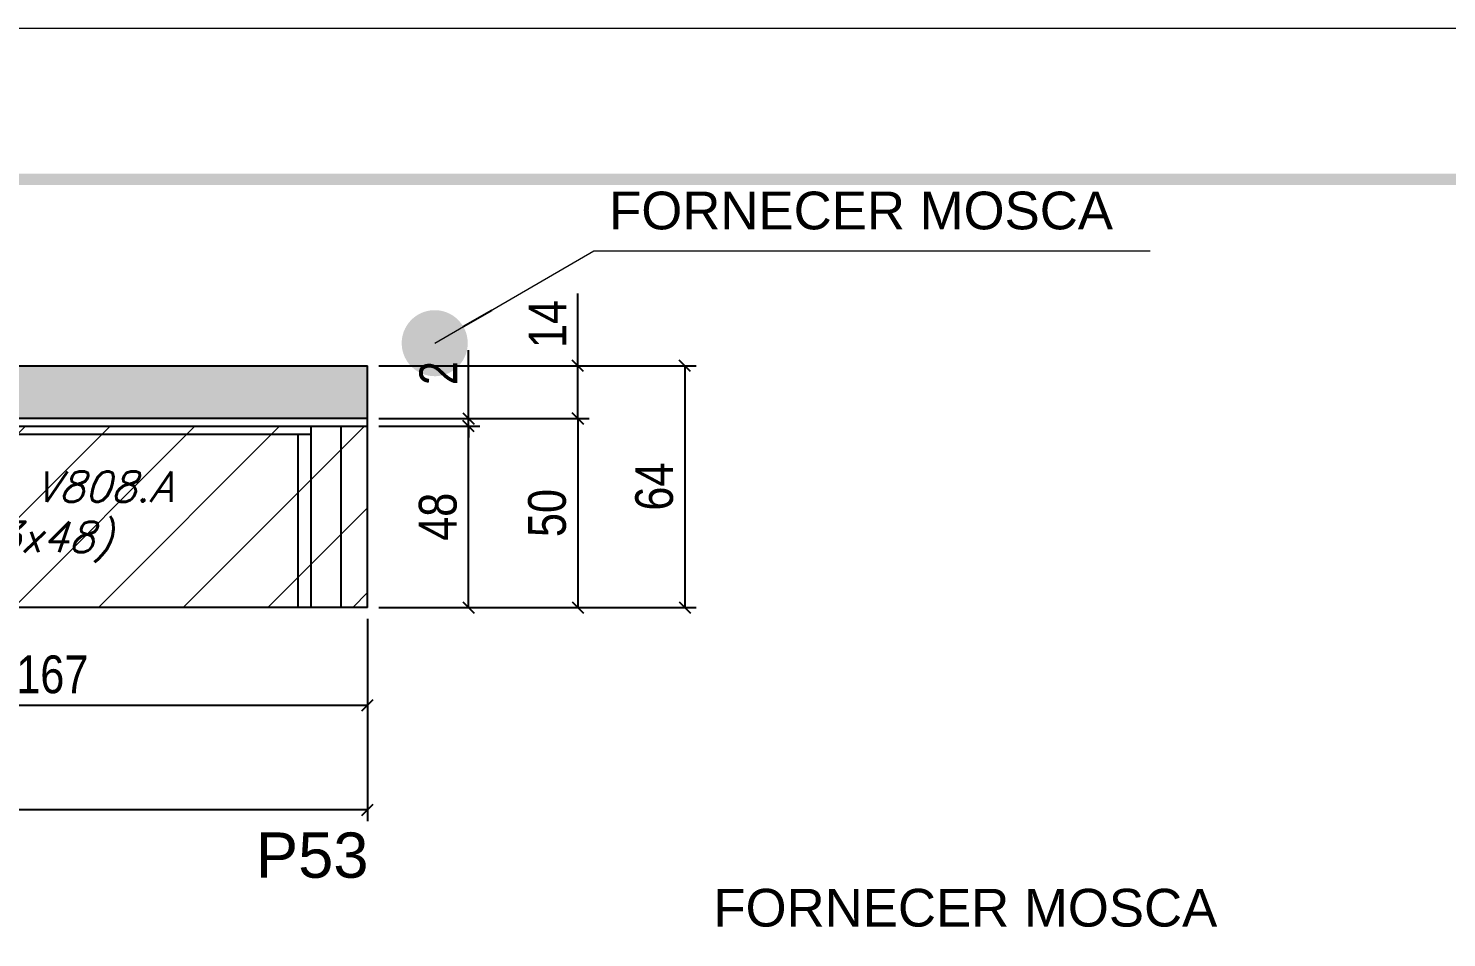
# Model space of a CAD drawing. Extents: x 3309 to 9563, y -2522 to 14608.
# Drawn here: x 8995.7 to 9371.4, y 12069.8 to 12310.7 of the extents above; entities that cross this region are included whole.
import ezdxf

# ---------------------------------------------------------------- set-up
doc = ezdxf.new("R2010")
doc.units = 0
doc.linetypes.add('DASHED', pattern=[0.75, 0.5, -0.25])
for name, color, linetype in [('5', 5, 'Continuous'), ('COTA', 241, 'Continuous'), ('Painéis', 200, 'Continuous'), ('SARR_2.2x7', 40, 'Continuous'), ('SARR_3.5x7', 81, 'Continuous'), ('texto', 7, 'Continuous')]:
    doc.layers.add(name, color=color, linetype=linetype)
for name, color, linetype, lineweight in [('CARIMBO', 255, 'Continuous', 9), ('Folhas', 255, 'Continuous', 9), ('Hachura', 251, 'Continuous', 9), ('SARRAFO DE PRESSAO', 251, 'DASHED', 9)]:
    doc.layers.add(name, color=color, linetype=linetype, lineweight=lineweight)
doc.styles.add('ARIAL', font='arial.ttf')
doc.styles.add('COTA TECNICA', font='techl___.ttf', dxfattribs={"height": 10})
doc.styles.add('Romans', font='romans.shx')
doc.styles.get("Standard").update_dxf_attribs({"font": 'arial.ttf'})
doc.dimstyles.new('3x', dxfattribs={"dimtxt": 10, "dimasz": 5, "dimexe": 7, "dimexo": 5, "dimgap": 4, "dimtad": 1, "dimdec": 4, "dimlfac": 0.333333, "dimdsep": 46, "dimtxsty": 'Standard', "dimblk": 'DOT', "dimcen": 0.09, "dimclrd": 1, "dimclre": 1, "dimclrt": 2, "dimadec": 0, "dimazin": 2, "dimtfac": 1, "dimtdec": 4, "dimtmove": 0, "dimatfit": 3, "dimldrblk": 'DOT', "dimfxl": 1, "dimtolj": 1, "dimtzin": 0, "dimlwd": 9, "dimlwe": 9, "dimarcsym": 0})
doc.dimstyles.new('PAINEL', dxfattribs={"dimtxt": 10, "dimasz": 3, "dimexe": 3, "dimexo": 3, "dimgap": 3, "dimtad": 1, "dimdec": 1, "dimzin": 12, "dimdsep": 46, "dimtxsty": 'COTA TECNICA', "dimblk1": 'OBLIQUE', "dimblk2": 'OBLIQUE', "dimsah": 1, "dimcen": 0.9, "dimclrd": 4, "dimclre": 4, "dimclrt": 240, "dimadec": 1, "dimazin": 3, "dimtfac": 1, "dimtdec": 1, "dimtmove": 0, "dimatfit": 3, "dimfxl": 1, "dimtolj": 1, "dimtzin": 12, "dimarcsym": 0})

# ---------------------------------------------------------------- blocks, each defined once
blk = doc.blocks.new('9999999999')
at = {"layer": 'Folhas'}
blk.add_lwpolyline([(98138.98, 34190.21), (99623.98, 34190.21), (99623.98, 35240.21), (98138.98, 35240.21)], close=True, dxfattribs=at)
at = {"layer": 'Folhas', "color": 30, "const_width": 3}
blk.add_lwpolyline([(98213.98, 34230.21), (99583.98, 34230.21), (99583.98, 35200.21), (98213.98, 35200.21)], close=True, dxfattribs=at)
blk = doc.blocks.new('_Oblique')
at = {"color": 0, "linetype": 'ByBlock', "lineweight": -2}
blk.add_line((-0.5, -0.5), (0.5, 0.5), dxfattribs=at)
blk = doc.blocks.new('*D1500')
at = {"layer": 'COTA', "color": 4, "linetype": 'ByBlock', "lineweight": -2, "transparency": 16777216}
for p, q in [((8430.51, 12154.32), (8430.51, 12100.7)), ((9085.51, 12154.32), (9085.51, 12100.7)), ((9085.51, 12103.7), (8430.51, 12103.7))]:
    blk.add_line(p, q, dxfattribs=at)
at = {"layer": 'Defpoints', "color": 0, "linetype": 'ByBlock', "transparency": 16777216}
for p in [(8430.51, 12157.32), (9085.51, 12157.32), (8430.51, 12103.7)]:
    blk.add_point(p, dxfattribs=at)
at = {"layer": 'COTA', "color": 4, "linetype": 'ByBlock', "lineweight": -2, "transparency": 16777216, "xscale": 3, "yscale": 3, "zscale": 3, "rotation": 180}
blk.add_blockref('_Oblique', (8430.51, 12103.7), dxfattribs=at)
at = {"layer": 'COTA', "color": 4, "linetype": 'ByBlock', "lineweight": -2, "transparency": 16777216, "xscale": 3, "yscale": 3, "zscale": 3}
blk.add_blockref('_Oblique', (9085.51, 12103.7), dxfattribs=at)
at = {"layer": 'COTA', "color": 240, "linetype": 'ByBlock', "transparency": 16777216, "insert": (8758.01, 12111.81), "char_height": 10, "attachment_point": 5, "style": 'COTA TECNICA'}
blk.add_mtext('\\A1;655', dxfattribs=at)
blk = doc.blocks.new('*D1499')
at = {"layer": 'COTA', "color": 4, "lineweight": -2, "transparency": 16777216}
for p, q in [((9088.51, 12221.32), (9172.6, 12221.32)), ((9169.6, 12221.32), (9169.6, 12157.32)), ((9088.51, 12157.32), (9172.6, 12157.32))]:
    blk.add_line(p, q, dxfattribs=at)
at = {"layer": 'Defpoints', "color": 0, "transparency": 16777216}
for p in [(9085.51, 12221.32, 0), (9085.51, 12157.32, 0), (9169.6, 12157.32)]:
    blk.add_point(p, dxfattribs=at)
at = {"layer": 'COTA', "color": 4, "lineweight": -2, "transparency": 16777216, "xscale": 3, "yscale": 3, "zscale": 3}
for p, rotation in [((9169.6, 12221.32), 90), ((9169.6, 12157.32), 270)]:
    blk.add_blockref('_Oblique', p, dxfattribs=dict(at, rotation=rotation))
at = {"layer": 'COTA', "color": 240, "transparency": 16777216, "insert": (9161.49, 12189.32), "char_height": 10, "attachment_point": 5, "rotation": 90, "style": 'COTA TECNICA'}
blk.add_mtext('\\A1;64', dxfattribs=at)
blk = doc.blocks.new('*D1501')
at = {"layer": 'COTA', "color": 4, "lineweight": -2, "transparency": 16777216}
for p, q in [((8918.51, 12154.32), (8918.51, 12128.41)), ((9085.51, 12154.32), (9085.51, 12128.41)), ((8918.51, 12131.41), (9085.51, 12131.41))]:
    blk.add_line(p, q, dxfattribs=at)
at = {"layer": 'Defpoints', "color": 0, "transparency": 16777216}
for p in [(8918.51, 12157.32, 0), (9085.51, 12157.32, 0), (9085.51, 12131.41)]:
    blk.add_point(p, dxfattribs=at)
at = {"layer": 'COTA', "color": 4, "lineweight": -2, "transparency": 16777216, "xscale": 3, "yscale": 3, "zscale": 3, "rotation": 180}
blk.add_blockref('_Oblique', (8918.51, 12131.41), dxfattribs=at)
at = {"layer": 'COTA', "color": 4, "lineweight": -2, "transparency": 16777216, "xscale": 3, "yscale": 3, "zscale": 3}
blk.add_blockref('_Oblique', (9085.51, 12131.41), dxfattribs=at)
at = {"layer": 'COTA', "color": 240, "transparency": 16777216, "insert": (9002.01, 12139.51), "char_height": 10, "attachment_point": 5, "style": 'COTA TECNICA'}
blk.add_mtext('\\A1;167', dxfattribs=at)
blk = doc.blocks.new('*D1502')
at = {"layer": 'COTA', "color": 4, "lineweight": -2, "transparency": 16777216}
for p, q in [((9088.51, 12207.32), (9144.23, 12207.32)), ((9141.23, 12207.32), (9141.23, 12157.32)), ((9088.51, 12157.32), (9144.23, 12157.32))]:
    blk.add_line(p, q, dxfattribs=at)
at = {"layer": 'Defpoints', "color": 0, "transparency": 16777216}
for p in [(9085.51, 12207.32, 0), (9085.51, 12157.32, 0), (9141.23, 12157.32)]:
    blk.add_point(p, dxfattribs=at)
at = {"layer": 'COTA', "color": 4, "lineweight": -2, "transparency": 16777216, "xscale": 3, "yscale": 3, "zscale": 3}
for p, rotation in [((9141.23, 12207.32), 90), ((9141.23, 12157.32), 270)]:
    blk.add_blockref('_Oblique', p, dxfattribs=dict(at, rotation=rotation))
at = {"layer": 'COTA', "color": 240, "transparency": 16777216, "insert": (9133.12, 12182.32), "char_height": 10, "attachment_point": 5, "rotation": 90, "style": 'COTA TECNICA'}
blk.add_mtext('\\A1;50', dxfattribs=at)
blk = doc.blocks.new('*D1503')
at = {"layer": 'COTA', "color": 4, "lineweight": -2, "transparency": 16777216}
for p, q in [((9141.23, 12221.32), (9141.23, 12240.44)), ((9088.51, 12221.32), (9144.23, 12221.32)), ((9141.23, 12207.32), (9141.23, 12221.32)), ((9088.51, 12207.32), (9144.23, 12207.32))]:
    blk.add_line(p, q, dxfattribs=at)
at = {"layer": 'Defpoints', "color": 0, "transparency": 16777216}
for p in [(9085.51, 12221.32, 0), (9141.23, 12221.32), (9085.51, 12207.32, 0)]:
    blk.add_point(p, dxfattribs=at)
at = {"layer": 'COTA', "color": 4, "lineweight": -2, "transparency": 16777216, "xscale": 3, "yscale": 3, "zscale": 3}
for p, rotation in [((9141.23, 12221.32), 90), ((9141.23, 12207.32), 270)]:
    blk.add_blockref('_Oblique', p, dxfattribs=dict(at, rotation=rotation))
at = {"layer": 'COTA', "color": 240, "transparency": 16777216, "insert": (9133.16, 12232.38), "char_height": 10, "attachment_point": 5, "rotation": 90, "style": 'COTA TECNICA'}
blk.add_mtext('\\A1;14', dxfattribs=at)
blk = doc.blocks.new('*D2544')
at = {"layer": 'COTA', "color": 4, "lineweight": -2, "transparency": 16777216}
for p, q in [((9088.51, 12205.32), (9115.26, 12205.32)), ((9112.26, 12157.32), (9112.26, 12205.32)), ((9088.51, 12157.32), (9115.26, 12157.32))]:
    blk.add_line(p, q, dxfattribs=at)
at = {"layer": 'Defpoints', "color": 0, "transparency": 16777216}
for p in [(9085.51, 12205.32, 0), (9112.26, 12205.32), (9085.51, 12157.32, 0)]:
    blk.add_point(p, dxfattribs=at)
at = {"layer": 'COTA', "color": 4, "lineweight": -2, "transparency": 16777216, "xscale": 3, "yscale": 3, "zscale": 3}
for p, rotation in [((9112.26, 12205.32), 90), ((9112.26, 12157.32), 270)]:
    blk.add_blockref('_Oblique', p, dxfattribs=dict(at, rotation=rotation))
at = {"layer": 'COTA', "color": 240, "transparency": 16777216, "insert": (9104.17, 12181.32), "char_height": 10, "attachment_point": 5, "rotation": 90, "style": 'COTA TECNICA'}
blk.add_mtext('\\A1;48', dxfattribs=at)
blk = doc.blocks.new('*D2545')
at = {"layer": 'COTA', "color": 4, "lineweight": -2, "transparency": 16777216}
for p, q in [((9112.26, 12207.32), (9112.26, 12225.43)), ((9088.51, 12207.32), (9115.26, 12207.32)), ((9112.26, 12205.32), (9112.26, 12207.32)), ((9088.51, 12205.32), (9115.26, 12205.32)), ((9112.26, 12205.32), (9112.26, 12202.32))]:
    blk.add_line(p, q, dxfattribs=at)
at = {"layer": 'Defpoints', "color": 0, "transparency": 16777216}
for p in [(9085.51, 12207.32, 0), (9112.26, 12207.32), (9085.51, 12205.32, 0)]:
    blk.add_point(p, dxfattribs=at)
at = {"layer": 'COTA', "color": 4, "lineweight": -2, "transparency": 16777216, "xscale": 3, "yscale": 3, "zscale": 3}
for p, rotation in [((9112.26, 12207.32), 270), ((9112.26, 12205.32), 90)]:
    blk.add_blockref('_Oblique', p, dxfattribs=dict(at, rotation=rotation))
at = {"layer": 'COTA', "color": 240, "transparency": 16777216, "insert": (9104.26, 12219.38), "char_height": 10, "attachment_point": 5, "rotation": 90, "style": 'COTA TECNICA'}
blk.add_mtext('\\A1;2', dxfattribs=at)
blk = doc.blocks.new('_Dot')
at = {"color": 0, "linetype": 'ByBlock', "lineweight": -2}
blk.add_line((-0.5, 0), (-1, 0), dxfattribs=at)
at = {"color": 0, "linetype": 'ByBlock', "const_width": 0.5}
blk.add_lwpolyline([(-0.25, 0, 1), (0.25, 0, 1)], format="xyb", close=True, dxfattribs=at)
blk = doc.blocks.new('*D2564')
at = {"layer": 'COTA', "color": 4, "lineweight": -2, "transparency": 16777216}
for p, q in [((9088.51, 12207.32), (9144.23, 12207.32)), ((9141.23, 12207.32), (9141.23, 12157.32)), ((9088.51, 12157.32), (9144.23, 12157.32))]:
    blk.add_line(p, q, dxfattribs=at)
at = {"layer": 'Defpoints', "color": 0, "transparency": 16777216}
for p in [(9085.51, 12207.32, 0), (9085.51, 12157.32, 0), (9141.23, 12157.32)]:
    blk.add_point(p, dxfattribs=at)
at = {"layer": 'COTA', "color": 4, "lineweight": -2, "transparency": 16777216, "xscale": 3, "yscale": 3, "zscale": 3}
for p, rotation in [((9141.23, 12207.32), 90), ((9141.23, 12157.32), 270)]:
    blk.add_blockref('_Oblique', p, dxfattribs=dict(at, rotation=rotation))
at = {"layer": 'COTA', "color": 240, "transparency": 16777216, "insert": (9133.12, 12182.32), "char_height": 10, "attachment_point": 5, "rotation": 90, "style": 'COTA TECNICA'}
blk.add_mtext('\\A1;50', dxfattribs=at)
blk = doc.blocks.new('*D2565')
at = {"layer": 'COTA', "color": 4, "lineweight": -2, "transparency": 16777216}
for p, q in [((9141.23, 12221.32), (9141.23, 12240.44)), ((9088.51, 12221.32), (9144.23, 12221.32)), ((9141.23, 12207.32), (9141.23, 12221.32)), ((9088.51, 12207.32), (9144.23, 12207.32))]:
    blk.add_line(p, q, dxfattribs=at)
at = {"layer": 'Defpoints', "color": 0, "transparency": 16777216}
for p in [(9085.51, 12221.32, 0), (9141.23, 12221.32), (9085.51, 12207.32, 0)]:
    blk.add_point(p, dxfattribs=at)
at = {"layer": 'COTA', "color": 4, "lineweight": -2, "transparency": 16777216, "xscale": 3, "yscale": 3, "zscale": 3}
for p, rotation in [((9141.23, 12221.32), 90), ((9141.23, 12207.32), 270)]:
    blk.add_blockref('_Oblique', p, dxfattribs=dict(at, rotation=rotation))
at = {"layer": 'COTA', "color": 240, "transparency": 16777216, "insert": (9133.16, 12232.38), "char_height": 10, "attachment_point": 5, "rotation": 90, "style": 'COTA TECNICA'}
blk.add_mtext('\\A1;14', dxfattribs=at)
blk = doc.blocks.new('*D2566')
at = {"layer": 'COTA', "color": 4, "lineweight": -2, "transparency": 16777216}
for p, q in [((9088.51, 12205.32), (9115.26, 12205.32)), ((9112.26, 12157.32), (9112.26, 12205.32)), ((9088.51, 12157.32), (9115.26, 12157.32))]:
    blk.add_line(p, q, dxfattribs=at)
at = {"layer": 'Defpoints', "color": 0, "transparency": 16777216}
for p in [(9085.51, 12205.32, 0), (9112.26, 12205.32), (9085.51, 12157.32, 0)]:
    blk.add_point(p, dxfattribs=at)
at = {"layer": 'COTA', "color": 4, "lineweight": -2, "transparency": 16777216, "xscale": 3, "yscale": 3, "zscale": 3}
for p, rotation in [((9112.26, 12205.32), 90), ((9112.26, 12157.32), 270)]:
    blk.add_blockref('_Oblique', p, dxfattribs=dict(at, rotation=rotation))
at = {"layer": 'COTA', "color": 240, "transparency": 16777216, "insert": (9104.17, 12181.32), "char_height": 10, "attachment_point": 5, "rotation": 90, "style": 'COTA TECNICA'}
blk.add_mtext('\\A1;48', dxfattribs=at)
blk = doc.blocks.new('*D2567')
at = {"layer": 'COTA', "color": 4, "lineweight": -2, "transparency": 16777216}
for p, q in [((9112.26, 12207.32), (9112.26, 12225.43)), ((9088.51, 12207.32), (9115.26, 12207.32)), ((9112.26, 12205.32), (9112.26, 12207.32)), ((9088.51, 12205.32), (9115.26, 12205.32)), ((9112.26, 12205.32), (9112.26, 12202.32))]:
    blk.add_line(p, q, dxfattribs=at)
at = {"layer": 'Defpoints', "color": 0, "transparency": 16777216}
for p in [(9085.51, 12207.32, 0), (9112.26, 12207.32), (9085.51, 12205.32, 0)]:
    blk.add_point(p, dxfattribs=at)
at = {"layer": 'COTA', "color": 4, "lineweight": -2, "transparency": 16777216, "xscale": 3, "yscale": 3, "zscale": 3}
for p, rotation in [((9112.26, 12207.32), 270), ((9112.26, 12205.32), 90)]:
    blk.add_blockref('_Oblique', p, dxfattribs=dict(at, rotation=rotation))
at = {"layer": 'COTA', "color": 240, "transparency": 16777216, "insert": (9104.26, 12219.38), "char_height": 10, "attachment_point": 5, "rotation": 90, "style": 'COTA TECNICA'}
blk.add_mtext('\\A1;2', dxfattribs=at)
blk = doc.blocks.new('*D2628')
at = {"layer": 'COTA', "color": 4, "lineweight": -2, "transparency": 16777216}
for p, q in [((9088.51, 12205.32), (9115.26, 12205.32)), ((9112.26, 12157.32), (9112.26, 12205.32)), ((9088.51, 12157.32), (9115.26, 12157.32))]:
    blk.add_line(p, q, dxfattribs=at)
at = {"layer": 'Defpoints', "color": 0, "transparency": 16777216}
for p in [(9085.51, 12205.32, 0), (9112.26, 12205.32), (9085.51, 12157.32, 0)]:
    blk.add_point(p, dxfattribs=at)
at = {"layer": 'COTA', "color": 4, "lineweight": -2, "transparency": 16777216, "xscale": 3, "yscale": 3, "zscale": 3}
for p, rotation in [((9112.26, 12205.32), 90), ((9112.26, 12157.32), 270)]:
    blk.add_blockref('_Oblique', p, dxfattribs=dict(at, rotation=rotation))
at = {"layer": 'COTA', "color": 240, "transparency": 16777216, "insert": (9104.17, 12181.32), "char_height": 10, "attachment_point": 5, "rotation": 90, "style": 'COTA TECNICA'}
blk.add_mtext('\\A1;48', dxfattribs=at)
blk = doc.blocks.new('*D2629')
at = {"layer": 'COTA', "color": 4, "lineweight": -2, "transparency": 16777216}
for p, q in [((9112.26, 12207.32), (9112.26, 12225.43)), ((9088.51, 12207.32), (9115.26, 12207.32)), ((9112.26, 12205.32), (9112.26, 12207.32)), ((9088.51, 12205.32), (9115.26, 12205.32)), ((9112.26, 12205.32), (9112.26, 12202.32))]:
    blk.add_line(p, q, dxfattribs=at)
at = {"layer": 'Defpoints', "color": 0, "transparency": 16777216}
for p in [(9085.51, 12207.32, 0), (9112.26, 12207.32), (9085.51, 12205.32, 0)]:
    blk.add_point(p, dxfattribs=at)
at = {"layer": 'COTA', "color": 4, "lineweight": -2, "transparency": 16777216, "xscale": 3, "yscale": 3, "zscale": 3}
for p, rotation in [((9112.26, 12207.32), 270), ((9112.26, 12205.32), 90)]:
    blk.add_blockref('_Oblique', p, dxfattribs=dict(at, rotation=rotation))
at = {"layer": 'COTA', "color": 240, "transparency": 16777216, "insert": (9104.26, 12219.38), "char_height": 10, "attachment_point": 5, "rotation": 90, "style": 'COTA TECNICA'}
blk.add_mtext('\\A1;2', dxfattribs=at)
blk = doc.blocks.new('*D2633')
at = {"layer": 'COTA', "color": 4, "lineweight": -2, "transparency": 16777216}
for p, q in [((9088.51, 12205.32), (9115.26, 12205.32)), ((9112.26, 12157.32), (9112.26, 12205.32)), ((9088.51, 12157.32), (9115.26, 12157.32))]:
    blk.add_line(p, q, dxfattribs=at)
at = {"layer": 'Defpoints', "color": 0, "transparency": 16777216}
for p in [(9085.51, 12205.32, 0), (9112.26, 12205.32), (9085.51, 12157.32, 0)]:
    blk.add_point(p, dxfattribs=at)
at = {"layer": 'COTA', "color": 4, "lineweight": -2, "transparency": 16777216, "xscale": 3, "yscale": 3, "zscale": 3}
for p, rotation in [((9112.26, 12205.32), 90), ((9112.26, 12157.32), 270)]:
    blk.add_blockref('_Oblique', p, dxfattribs=dict(at, rotation=rotation))
at = {"layer": 'COTA', "color": 240, "transparency": 16777216, "insert": (9104.17, 12181.32), "char_height": 10, "attachment_point": 5, "rotation": 90, "style": 'COTA TECNICA'}
blk.add_mtext('\\A1;48', dxfattribs=at)
blk = doc.blocks.new('*D2634')
at = {"layer": 'COTA', "color": 4, "lineweight": -2, "transparency": 16777216}
for p, q in [((9112.26, 12207.32), (9112.26, 12225.43)), ((9088.51, 12207.32), (9115.26, 12207.32)), ((9112.26, 12205.32), (9112.26, 12207.32)), ((9088.51, 12205.32), (9115.26, 12205.32)), ((9112.26, 12205.32), (9112.26, 12202.32))]:
    blk.add_line(p, q, dxfattribs=at)
at = {"layer": 'Defpoints', "color": 0, "transparency": 16777216}
for p in [(9085.51, 12207.32, 0), (9112.26, 12207.32), (9085.51, 12205.32, 0)]:
    blk.add_point(p, dxfattribs=at)
at = {"layer": 'COTA', "color": 4, "lineweight": -2, "transparency": 16777216, "xscale": 3, "yscale": 3, "zscale": 3}
for p, rotation in [((9112.26, 12207.32), 270), ((9112.26, 12205.32), 90)]:
    blk.add_blockref('_Oblique', p, dxfattribs=dict(at, rotation=rotation))
at = {"layer": 'COTA', "color": 240, "transparency": 16777216, "insert": (9104.26, 12219.38), "char_height": 10, "attachment_point": 5, "rotation": 90, "style": 'COTA TECNICA'}
blk.add_mtext('\\A1;2', dxfattribs=at)
blk = doc.blocks.new('*D2638')
at = {"layer": 'COTA', "color": 4, "lineweight": -2, "transparency": 16777216}
for p, q in [((9088.51, 12205.32), (9115.26, 12205.32)), ((9112.26, 12157.32), (9112.26, 12205.32)), ((9088.51, 12157.32), (9115.26, 12157.32))]:
    blk.add_line(p, q, dxfattribs=at)
at = {"layer": 'Defpoints', "color": 0, "transparency": 16777216}
for p in [(9085.51, 12205.32, 0), (9112.26, 12205.32), (9085.51, 12157.32, 0)]:
    blk.add_point(p, dxfattribs=at)
at = {"layer": 'COTA', "color": 4, "lineweight": -2, "transparency": 16777216, "xscale": 3, "yscale": 3, "zscale": 3}
for p, rotation in [((9112.26, 12205.32), 90), ((9112.26, 12157.32), 270)]:
    blk.add_blockref('_Oblique', p, dxfattribs=dict(at, rotation=rotation))
at = {"layer": 'COTA', "color": 240, "transparency": 16777216, "insert": (9104.17, 12181.32), "char_height": 10, "attachment_point": 5, "rotation": 90, "style": 'COTA TECNICA'}
blk.add_mtext('\\A1;48', dxfattribs=at)
blk = doc.blocks.new('*D2639')
at = {"layer": 'COTA', "color": 4, "lineweight": -2, "transparency": 16777216}
for p, q in [((9112.26, 12207.32), (9112.26, 12225.43)), ((9088.51, 12207.32), (9115.26, 12207.32)), ((9112.26, 12205.32), (9112.26, 12207.32)), ((9088.51, 12205.32), (9115.26, 12205.32)), ((9112.26, 12205.32), (9112.26, 12202.32))]:
    blk.add_line(p, q, dxfattribs=at)
at = {"layer": 'Defpoints', "color": 0, "transparency": 16777216}
for p in [(9085.51, 12207.32, 0), (9112.26, 12207.32), (9085.51, 12205.32, 0)]:
    blk.add_point(p, dxfattribs=at)
at = {"layer": 'COTA', "color": 4, "lineweight": -2, "transparency": 16777216, "xscale": 3, "yscale": 3, "zscale": 3}
for p, rotation in [((9112.26, 12207.32), 270), ((9112.26, 12205.32), 90)]:
    blk.add_blockref('_Oblique', p, dxfattribs=dict(at, rotation=rotation))
at = {"layer": 'COTA', "color": 240, "transparency": 16777216, "insert": (9104.26, 12219.38), "char_height": 10, "attachment_point": 5, "rotation": 90, "style": 'COTA TECNICA'}
blk.add_mtext('\\A1;2', dxfattribs=at)
blk = doc.blocks.new('*D2645')
at = {"layer": 'COTA', "color": 4, "lineweight": -2, "transparency": 16777216}
for p, q in [((9088.51, 12205.32), (9115.26, 12205.32)), ((9112.26, 12157.32), (9112.26, 12205.32)), ((9088.51, 12157.32), (9115.26, 12157.32))]:
    blk.add_line(p, q, dxfattribs=at)
at = {"layer": 'Defpoints', "color": 0, "transparency": 16777216}
for p in [(9085.51, 12205.32, 0), (9112.26, 12205.32), (9085.51, 12157.32, 0)]:
    blk.add_point(p, dxfattribs=at)
at = {"layer": 'COTA', "color": 4, "lineweight": -2, "transparency": 16777216, "xscale": 3, "yscale": 3, "zscale": 3}
for p, rotation in [((9112.26, 12205.32), 90), ((9112.26, 12157.32), 270)]:
    blk.add_blockref('_Oblique', p, dxfattribs=dict(at, rotation=rotation))
at = {"layer": 'COTA', "color": 240, "transparency": 16777216, "insert": (9104.17, 12181.32), "char_height": 10, "attachment_point": 5, "rotation": 90, "style": 'COTA TECNICA'}
blk.add_mtext('\\A1;48', dxfattribs=at)
blk = doc.blocks.new('*D2646')
at = {"layer": 'COTA', "color": 4, "lineweight": -2, "transparency": 16777216}
for p, q in [((9112.26, 12207.32), (9112.26, 12225.43)), ((9088.51, 12207.32), (9115.26, 12207.32)), ((9112.26, 12205.32), (9112.26, 12207.32)), ((9088.51, 12205.32), (9115.26, 12205.32)), ((9112.26, 12205.32), (9112.26, 12202.32))]:
    blk.add_line(p, q, dxfattribs=at)
at = {"layer": 'Defpoints', "color": 0, "transparency": 16777216}
for p in [(9085.51, 12207.32, 0), (9112.26, 12207.32), (9085.51, 12205.32, 0)]:
    blk.add_point(p, dxfattribs=at)
at = {"layer": 'COTA', "color": 4, "lineweight": -2, "transparency": 16777216, "xscale": 3, "yscale": 3, "zscale": 3}
for p, rotation in [((9112.26, 12207.32), 270), ((9112.26, 12205.32), 90)]:
    blk.add_blockref('_Oblique', p, dxfattribs=dict(at, rotation=rotation))
at = {"layer": 'COTA', "color": 240, "transparency": 16777216, "insert": (9104.26, 12219.38), "char_height": 10, "attachment_point": 5, "rotation": 90, "style": 'COTA TECNICA'}
blk.add_mtext('\\A1;2', dxfattribs=at)
blk = doc.blocks.new('*D2647')
at = {"layer": 'COTA', "color": 4, "lineweight": -2, "transparency": 16777216}
for p, q in [((9088.51, 12205.32), (9115.26, 12205.32)), ((9112.26, 12157.32), (9112.26, 12205.32)), ((9088.51, 12157.32), (9115.26, 12157.32))]:
    blk.add_line(p, q, dxfattribs=at)
at = {"layer": 'Defpoints', "color": 0, "transparency": 16777216}
for p in [(9085.51, 12205.32, 0), (9112.26, 12205.32), (9085.51, 12157.32, 0)]:
    blk.add_point(p, dxfattribs=at)
at = {"layer": 'COTA', "color": 4, "lineweight": -2, "transparency": 16777216, "xscale": 3, "yscale": 3, "zscale": 3}
for p, rotation in [((9112.26, 12205.32), 90), ((9112.26, 12157.32), 270)]:
    blk.add_blockref('_Oblique', p, dxfattribs=dict(at, rotation=rotation))
at = {"layer": 'COTA', "color": 240, "transparency": 16777216, "insert": (9104.17, 12181.32), "char_height": 10, "attachment_point": 5, "rotation": 90, "style": 'COTA TECNICA'}
blk.add_mtext('\\A1;48', dxfattribs=at)
blk = doc.blocks.new('*D2648')
at = {"layer": 'COTA', "color": 4, "lineweight": -2, "transparency": 16777216}
for p, q in [((9112.26, 12207.32), (9112.26, 12225.43)), ((9088.51, 12207.32), (9115.26, 12207.32)), ((9112.26, 12205.32), (9112.26, 12207.32)), ((9088.51, 12205.32), (9115.26, 12205.32)), ((9112.26, 12205.32), (9112.26, 12202.32))]:
    blk.add_line(p, q, dxfattribs=at)
at = {"layer": 'Defpoints', "color": 0, "transparency": 16777216}
for p in [(9085.51, 12207.32, 0), (9112.26, 12207.32), (9085.51, 12205.32, 0)]:
    blk.add_point(p, dxfattribs=at)
at = {"layer": 'COTA', "color": 4, "lineweight": -2, "transparency": 16777216, "xscale": 3, "yscale": 3, "zscale": 3}
for p, rotation in [((9112.26, 12207.32), 270), ((9112.26, 12205.32), 90)]:
    blk.add_blockref('_Oblique', p, dxfattribs=dict(at, rotation=rotation))
at = {"layer": 'COTA', "color": 240, "transparency": 16777216, "insert": (9104.26, 12219.38), "char_height": 10, "attachment_point": 5, "rotation": 90, "style": 'COTA TECNICA'}
blk.add_mtext('\\A1;2', dxfattribs=at)
blk = doc.blocks.new('*D2656')
at = {"layer": 'COTA', "color": 4, "lineweight": -2, "transparency": 16777216}
for p, q in [((9088.51, 12205.32), (9115.26, 12205.32)), ((9112.26, 12157.32), (9112.26, 12205.32)), ((9088.51, 12157.32), (9115.26, 12157.32))]:
    blk.add_line(p, q, dxfattribs=at)
at = {"layer": 'Defpoints', "color": 0, "transparency": 16777216}
for p in [(9085.51, 12205.32, 0), (9112.26, 12205.32), (9085.51, 12157.32, 0)]:
    blk.add_point(p, dxfattribs=at)
at = {"layer": 'COTA', "color": 4, "lineweight": -2, "transparency": 16777216, "xscale": 3, "yscale": 3, "zscale": 3}
for p, rotation in [((9112.26, 12205.32), 90), ((9112.26, 12157.32), 270)]:
    blk.add_blockref('_Oblique', p, dxfattribs=dict(at, rotation=rotation))
at = {"layer": 'COTA', "color": 240, "transparency": 16777216, "insert": (9104.17, 12181.32), "char_height": 10, "attachment_point": 5, "rotation": 90, "style": 'COTA TECNICA'}
blk.add_mtext('\\A1;48', dxfattribs=at)
blk = doc.blocks.new('*D2657')
at = {"layer": 'COTA', "color": 4, "lineweight": -2, "transparency": 16777216}
for p, q in [((9112.26, 12207.32), (9112.26, 12225.43)), ((9088.51, 12207.32), (9115.26, 12207.32)), ((9112.26, 12205.32), (9112.26, 12207.32)), ((9088.51, 12205.32), (9115.26, 12205.32)), ((9112.26, 12205.32), (9112.26, 12202.32))]:
    blk.add_line(p, q, dxfattribs=at)
at = {"layer": 'Defpoints', "color": 0, "transparency": 16777216}
for p in [(9085.51, 12207.32, 0), (9112.26, 12207.32), (9085.51, 12205.32, 0)]:
    blk.add_point(p, dxfattribs=at)
at = {"layer": 'COTA', "color": 4, "lineweight": -2, "transparency": 16777216, "xscale": 3, "yscale": 3, "zscale": 3}
for p, rotation in [((9112.26, 12207.32), 270), ((9112.26, 12205.32), 90)]:
    blk.add_blockref('_Oblique', p, dxfattribs=dict(at, rotation=rotation))
at = {"layer": 'COTA', "color": 240, "transparency": 16777216, "insert": (9104.26, 12219.38), "char_height": 10, "attachment_point": 5, "rotation": 90, "style": 'COTA TECNICA'}
blk.add_mtext('\\A1;2', dxfattribs=at)
blk = doc.blocks.new('*D2661')
at = {"layer": 'COTA', "color": 4, "lineweight": -2, "transparency": 16777216}
for p, q in [((9088.51, 12205.32), (9115.26, 12205.32)), ((9112.26, 12157.32), (9112.26, 12205.32)), ((9088.51, 12157.32), (9115.26, 12157.32))]:
    blk.add_line(p, q, dxfattribs=at)
at = {"layer": 'Defpoints', "color": 0, "transparency": 16777216}
for p in [(9085.51, 12205.32, 0), (9112.26, 12205.32), (9085.51, 12157.32, 0)]:
    blk.add_point(p, dxfattribs=at)
at = {"layer": 'COTA', "color": 4, "lineweight": -2, "transparency": 16777216, "xscale": 3, "yscale": 3, "zscale": 3}
for p, rotation in [((9112.26, 12205.32), 90), ((9112.26, 12157.32), 270)]:
    blk.add_blockref('_Oblique', p, dxfattribs=dict(at, rotation=rotation))
at = {"layer": 'COTA', "color": 240, "transparency": 16777216, "insert": (9104.17, 12181.32), "char_height": 10, "attachment_point": 5, "rotation": 90, "style": 'COTA TECNICA'}
blk.add_mtext('\\A1;48', dxfattribs=at)
blk = doc.blocks.new('*D2662')
at = {"layer": 'COTA', "color": 4, "lineweight": -2, "transparency": 16777216}
for p, q in [((9112.26, 12207.32), (9112.26, 12225.43)), ((9088.51, 12207.32), (9115.26, 12207.32)), ((9112.26, 12205.32), (9112.26, 12207.32)), ((9088.51, 12205.32), (9115.26, 12205.32)), ((9112.26, 12205.32), (9112.26, 12202.32))]:
    blk.add_line(p, q, dxfattribs=at)
at = {"layer": 'Defpoints', "color": 0, "transparency": 16777216}
for p in [(9085.51, 12207.32, 0), (9112.26, 12207.32), (9085.51, 12205.32, 0)]:
    blk.add_point(p, dxfattribs=at)
at = {"layer": 'COTA', "color": 4, "lineweight": -2, "transparency": 16777216, "xscale": 3, "yscale": 3, "zscale": 3}
for p, rotation in [((9112.26, 12207.32), 270), ((9112.26, 12205.32), 90)]:
    blk.add_blockref('_Oblique', p, dxfattribs=dict(at, rotation=rotation))
at = {"layer": 'COTA', "color": 240, "transparency": 16777216, "insert": (9104.26, 12219.38), "char_height": 10, "attachment_point": 5, "rotation": 90, "style": 'COTA TECNICA'}
blk.add_mtext('\\A1;2', dxfattribs=at)

msp = doc.modelspace()

# ---------------------------------------------------------------- hatches: boundary and pattern name
at = {"layer": 'COTA'}
h = msp.add_hatch(dxfattribs=at)
h.set_pattern_fill('AR-CONC', color=256, scale=0.03)
h.set_pattern_definition([(50, (1503.772, -1054.6826), (5.4655401, -0.4781726), [0.5715, -6.2865]), (355, (1503.772, -1054.6826), (-1.0573026, 5.7317054), [0.4572, -5.0292175]), (100.451445, (1504.2273, -1054.7224), (4.4082374, 5.2535326), [0.4857003, -5.3427073]), (46.1842, (1503.772, -1053.1586), (8.1323712, -1.2612698), [0.85725, -9.42975]), (96.63556, (1504.4495, -1053.264), (7.122124, 7.4227837), [0.7285507, -8.0140682]), (351.18415, (1503.772, -1053.1586), (7.122124, 7.4227837), [0.685799, -7.543792]), (21, (1504.534, -1053.5396), (4.5484317, -3.067956), [0.5715, -6.2865]), (326, (1504.534, -1053.5396), (1.8540609, 5.525639), [0.4572, -5.0292]), (71.451445, (1504.913, -1053.795), (6.4024926, 2.457683), [0.4857003, -5.3426981]), (37.5, (1503.7719, -1054.6826), (0.0926581, 2.53665117), [0, -4.96824, 0, -5.1054, 0, -5.04825]), (7.5, (1503.7719, -1054.6826), (2.00458988, 3.00541724), [0, -2.91084, 0, -4.85394, 0, -1.92405]), (327.5, (1502.0726, -1054.6826), (4.06771786, -0.17186232), [0, -1.905, 0, -5.9436, 0, -7.8867]), (317.5, (1501.3106, -1054.6826), (4.44387544, 0.7627947), [0, -2.4765, 0, -3.94716, 0, -5.6007])])
h.paths.add_polyline_path([(9085.51, 12207.32), (9085.51, 12221.32), (8430.51, 12221.32), (8430.51, 12207.32)])
at = {"layer": 'Hachura'}
h = msp.add_hatch(dxfattribs=at)
h.set_pattern_fill('ANSI31', color=256, scale=5)
h.paths.add_polyline_path([(8674.51, 12205.32), (8430.51, 12205.32), (8430.51, 12157.32), (8674.51, 12157.32)])
h.paths.add_polyline_path([(8918.51, 12205.32), (8674.51, 12205.32), (8674.51, 12157.32), (8918.51, 12157.32)])
h.paths.add_polyline_path([(9085.51, 12205.32), (8918.51, 12205.32), (8918.51, 12157.32), (9085.51, 12157.32)])

# ---------------------------------------------------------------- linework, layer by layer
at = {"layer": 'COTA'}
for p in [(8430.51, 12221.32, 0), (9085.51, 12207.32, 0)]:
    msp.add_line(p, (9085.51, 12221.32, 0), dxfattribs=at)
at = {"layer": 'Painéis', "linetype": 'ByBlock'}
for p, q in [((9085.51, 12207.32, 0), (8430.51, 12207.32, 0)), ((9085.51, 12157.32, 0), (9085.51, 12207.32, 0)), ((9085.51, 12157.32, 0), (8430.51, 12157.32, 0))]:
    msp.add_line(p, q, dxfattribs=at)
at = {"layer": 'Painéis', "linetype": 'ByBlock', "elevation": 0}
msp.add_lwpolyline([(8430.51, 12205.32), (9085.51, 12205.32), (9085.51, 12207.32), (8430.51, 12207.32)], close=True, dxfattribs=at)
at = {"layer": 'SARR_2.2x7', "linetype": 'Continuous'}
for p, q in [((9070.51, 12203.12, 0), (8918.51, 12203.12, 0)), ((9078.51, 12157.32, 0), (9078.51, 12205.32, 0))]:
    msp.add_line(p, q, dxfattribs=at)
at = {"layer": 'SARR_3.5x7'}
for p, q in [((9067.01, 12203.12, 0), (9067.01, 12157.32, 0)), ((9070.51, 12205.32, 0), (9070.51, 12157.32, 0))]:
    msp.add_line(p, q, dxfattribs=at)

# ---------------------------------------------------------------- block references
at = {"layer": 'SARRAFO DE PRESSAO', "color": 6, "linetype": 'ByBlock'}
msp.add_blockref('9999999999', (-90061.11, -22929.5), dxfattribs=at)

# ---------------------------------------------------------------- texts
at = {"layer": '5', "linetype": 'Continuous'}
msp.add_text('P53', height=12, rotation=0, dxfattribs=at).set_placement((9055.95, 12085.69, 0))
at = {"layer": 'CARIMBO', "style": 'ARIAL'}
for p in [(9149.5, 12257.46), (9177.12, 12072.76)]:
    msp.add_text('FORNECER MOSCA', height=10, dxfattribs=at).set_placement(p)
at = {"layer": 'texto', "color": 2, "insert": (8993.01, 12181.32, 0), "char_height": 8, "attachment_point": 5, "style": 'Romans'}
msp.add_mtext('{\\Q19;\\C256;VEM DA V808.A\\P(173x48)}', dxfattribs=at)

# ---------------------------------------------------------------- dimensions: what is measured, and where the dimension line sits
at = {"layer": 'COTA'}
for base, p1, p2, picture, middle in [((9141.23, 12221.32), (9085.51, 12207.32, 0), (9085.51, 12221.32, 0), '*D1503', (9133.16, 12232.38)), ((9141.23, 12221.32), (9085.51, 12207.32, 0), (9085.51, 12221.32, 0), '*D2565', (9133.16, 12232.38)), ((9112.26, 12207.32), (9085.51, 12205.32, 0), (9085.51, 12207.32, 0), '*D2545', (9104.26, 12219.38)), ((9112.26, 12207.32), (9085.51, 12205.32, 0), (9085.51, 12207.32, 0), '*D2567', (9104.26, 12219.38)), ((9112.26, 12207.32), (9085.51, 12205.32, 0), (9085.51, 12207.32, 0), '*D2629', (9104.26, 12219.38)), ((9112.26, 12207.32), (9085.51, 12205.32, 0), (9085.51, 12207.32, 0), '*D2634', (9104.26, 12219.38)), ((9112.26, 12207.32), (9085.51, 12205.32, 0), (9085.51, 12207.32, 0), '*D2639', (9104.26, 12219.38)), ((9112.26, 12207.32), (9085.51, 12205.32, 0), (9085.51, 12207.32, 0), '*D2646', (9104.26, 12219.38)), ((9112.26, 12207.32), (9085.51, 12205.32, 0), (9085.51, 12207.32, 0), '*D2648', (9104.26, 12219.38)), ((9112.26, 12207.32), (9085.51, 12205.32, 0), (9085.51, 12207.32, 0), '*D2657', (9104.26, 12219.38)), ((9112.26, 12207.32), (9085.51, 12205.32, 0), (9085.51, 12207.32, 0), '*D2662', (9104.26, 12219.38)), ((9169.6, 12157.32), (9085.51, 12221.32, 0), (9085.51, 12157.32, 0), '*D1499', (9161.49, 12189.32)), ((9141.23, 12157.32), (9085.51, 12207.32, 0), (9085.51, 12157.32, 0), '*D1502', (9133.12, 12182.32)), ((9141.23, 12157.32), (9085.51, 12207.32, 0), (9085.51, 12157.32, 0), '*D2564', (9133.12, 12182.32)), ((9112.26, 12205.32), (9085.51, 12157.32, 0), (9085.51, 12205.32, 0), '*D2544', (9104.17, 12181.32)), ((9112.26, 12205.32), (9085.51, 12157.32, 0), (9085.51, 12205.32, 0), '*D2566', (9104.17, 12181.32)), ((9112.26, 12205.32), (9085.51, 12157.32, 0), (9085.51, 12205.32, 0), '*D2628', (9104.17, 12181.32)), ((9112.26, 12205.32), (9085.51, 12157.32, 0), (9085.51, 12205.32, 0), '*D2633', (9104.17, 12181.32)), ((9112.26, 12205.32), (9085.51, 12157.32, 0), (9085.51, 12205.32, 0), '*D2638', (9104.17, 12181.32)), ((9112.26, 12205.32), (9085.51, 12157.32, 0), (9085.51, 12205.32, 0), '*D2645', (9104.17, 12181.32)), ((9112.26, 12205.32), (9085.51, 12157.32, 0), (9085.51, 12205.32, 0), '*D2647', (9104.17, 12181.32)), ((9112.26, 12205.32), (9085.51, 12157.32, 0), (9085.51, 12205.32, 0), '*D2656', (9104.17, 12181.32)), ((9112.26, 12205.32), (9085.51, 12157.32, 0), (9085.51, 12205.32, 0), '*D2661', (9104.17, 12181.32))]:
    dim = msp.add_linear_dim(base=base, p1=p1, p2=p2, angle=90, dimstyle='PAINEL', dxfattribs=at)
    dim.commit()
    dim.dimension.update_dxf_attribs({"geometry": picture, "text_midpoint": middle})
at = {"layer": 'COTA', "linetype": 'ByBlock'}
dim = msp.add_linear_dim(base=(8430.51, 12103.7, 0), p1=(9085.51, 12157.32, 0), p2=(8430.51, 12157.32, 0), angle=180, dimstyle='PAINEL', dxfattribs=at)
dim.commit()
dim.dimension.update_dxf_attribs({"geometry": '*D1500', "text_midpoint": (8758.01, 12111.81, 0)})
at = {"layer": 'COTA'}
dim = msp.add_linear_dim(base=(9085.51, 12131.41), p1=(8918.51, 12157.32, 0), p2=(9085.51, 12157.32, 0), dimstyle='PAINEL', dxfattribs=at)
dim.commit()
dim.dimension.update_dxf_attribs({"geometry": '*D1501', "text_midpoint": (9002.01, 12139.51)})

# ---------------------------------------------------------------- leaders
at = {"layer": 'Hachura'}
msp.add_leader([(9103.31, 12227.31), (9145.43, 12251.74), (9292.87, 12251.74)], dimstyle='3x', override={"dimasz": 17.5, "dimgap": 4, "dimtad": 0}, dxfattribs=at)

doc.saveas('drawing.dxf')
